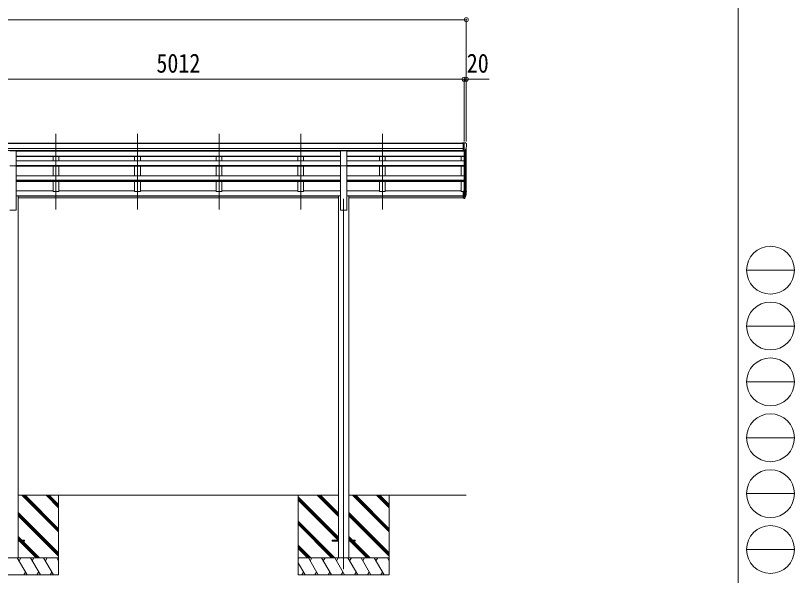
# Model space of a CAD drawing. Units: millimetres at full size. Extents: x -9783 to 9892, y -6828 to 6752.
# Drawn here: x 3060 to 9892, y -3940 to 970 of the extents above; entities that cross this region are included whole.
import ezdxf
from ezdxf.enums import TextEntityAlignment as Align

# ---------------------------------------------------------------- set-up
doc = ezdxf.new("R2010")
doc.units = ezdxf.units.MM
doc.header["$LTSCALE"] = 35
doc.header["$PDMODE"] = 32
doc.header["$PDSIZE"] = 35
for name, color, linetype, lineweight in [('0-0_0', 7, 'Continuous', 9), ('0-1_本体', 4, 'Continuous', 9), ('0-2_部品', 7, 'Continuous', 9), ('0-8_PARTS2', 2, 'Continuous', 9), ('0-A_寸法', 6, 'Continuous', 9), ('F-0_240', 7, 'Continuous', 9)]:
    doc.layers.add(name, color=color, linetype=linetype, lineweight=lineweight)
doc.styles.add('ＭＳ ゴシック', font='')
doc.styles.get('ＭＳ ゴシック').set_extended_font_data('MS Gothic')

msp = doc.modelspace()

# ---------------------------------------------------------------- linework, layer by layer
at = {"layer": '0-0_0'}
for p, q in [((5892.66, -3236.59), (3083.06, -3236.59)), ((3437.86, -3559.05), (3115.4, -3236.59)), ((3437.86, -3544.9), (3129.54, -3236.59)), ((3437.86, -3530.76), (3143.68, -3236.59)), ((3437.86, -3346.92), (3327.53, -3236.59)), ((3437.86, -3332.77), (3341.67, -3236.59)), ((3437.86, -3318.63), (3355.82, -3236.59)), ((3437.86, -3236.59), (3437.86, -3936.58)), ((5537.86, -3236.59), (5537.86, -3936.58)), ((5892.66, -3606.06), (5537.86, -3251.26)), ((5892.66, -3620.2), (5537.86, -3265.41)), ((5892.66, -3422.22), (5707.03, -3236.59)), ((5892.66, -3408.07), (5721.17, -3236.59)), ((5892.66, -3393.93), (5735.32, -3236.59)), ((7013.86, -3236.59), (5983.06, -3236.59)), ((6337.86, -3559.05), (6015.4, -3236.59)), ((6337.86, -3544.9), (6029.54, -3236.59)), ((6337.86, -3530.76), (6043.68, -3236.59)), ((6337.86, -3346.92), (6227.53, -3236.59)), ((6337.86, -3332.77), (6241.67, -3236.59)), ((6337.86, -3318.63), (6255.82, -3236.59)), ((6337.86, -3236.59), (6337.86, -3936.58)), ((5890.4, -3632.09), (5537.86, -3279.55)), ((3437.86, -3742.89), (3083.06, -3388.1)), ((3437.86, -3757.04), (3083.06, -3402.24)), ((6337.86, -3742.89), (5983.06, -3388.1)), ((6337.86, -3757.04), (5983.06, -3402.24)), ((3437.86, -3771.18), (3083.06, -3416.38)), ((5861.06, -3786.58), (5537.86, -3463.4)), ((5846.91, -3786.58), (5537.86, -3477.54)), ((6337.86, -3771.18), (5983.06, -3416.38)), ((5832.77, -3786.58), (5537.86, -3491.68)), ((3114.92, -3632.09), (3083.06, -3600.23)), ((3100.78, -3632.09), (3083.06, -3614.37)), ((6014.92, -3632.09), (5983.06, -3600.23)), ((6000.78, -3632.09), (5983.06, -3614.37)), ((3086.64, -3632.09), (3083.06, -3628.51)), ((3241.14, -3786.58), (3095.64, -3641.09)), ((3255.28, -3786.58), (3109.78, -3641.09)), ((3269.42, -3786.58), (3123.92, -3641.09)), ((5648.92, -3786.58), (5537.86, -3675.53)), ((5986.64, -3632.09), (5983.06, -3628.51)), ((6141.14, -3786.58), (5995.64, -3641.09)), ((6155.28, -3786.58), (6009.78, -3641.09)), ((6169.42, -3786.58), (6023.92, -3641.09)), ((5634.78, -3786.58), (5537.86, -3689.67)), ((5620.64, -3786.58), (5537.86, -3703.81)), ((2637.86, -3786.58), (3437.86, -3786.58)), ((3162.18, -3936.58), (3075.57, -3786.58)), ((3090.58, -3812.57), (3105.58, -3786.58)), ((3277.65, -3936.58), (3191.04, -3786.58)), ((3206.05, -3812.57), (3221.05, -3786.58)), ((3393.12, -3936.58), (3306.51, -3786.58)), ((3321.51, -3812.57), (3336.52, -3786.58)), ((3437.86, -3814.09), (3421.98, -3786.58)), ((5537.86, -3786.58), (6337.86, -3786.58)), ((5543.69, -3786.58), (5537.86, -3796.68)), ((5715.77, -3936.58), (5629.16, -3786.58)), ((5659.16, -3786.58), (5644.16, -3812.57)), ((5831.24, -3936.58), (5744.63, -3786.58)), ((5759.63, -3812.57), (5774.64, -3786.58)), ((5946.71, -3936.58), (5860.1, -3786.58)), ((5875.1, -3812.57), (5890.11, -3786.58)), ((6062.18, -3936.58), (5975.57, -3786.58)), ((5990.58, -3812.57), (6005.58, -3786.58)), ((6177.65, -3936.58), (6091.04, -3786.58)), ((6106.05, -3812.57), (6121.05, -3786.58)), ((6293.12, -3936.58), (6206.51, -3786.58)), ((6221.51, -3812.57), (6236.52, -3786.58)), ((6337.86, -3814.09), (6321.98, -3786.58)), ((5600.3, -3936.58), (5537.86, -3828.45)), ((3437.86, -3936.58), (2637.86, -3936.58)), ((3147.18, -3910.6), (3132.18, -3936.58)), ((3262.65, -3910.61), (3247.65, -3936.58)), ((3378.12, -3910.61), (3363.12, -3936.58)), ((6337.86, -3936.58), (5537.86, -3936.58)), ((5585.3, -3910.61), (5570.3, -3936.58)), ((5700.77, -3910.61), (5685.77, -3936.58)), ((5816.24, -3910.6), (5801.24, -3936.58)), ((5931.71, -3910.6), (5916.71, -3936.58)), ((6047.18, -3910.6), (6032.18, -3936.58)), ((6162.65, -3910.61), (6147.65, -3936.58)), ((6278.12, -3910.61), (6263.12, -3936.58))]:
    msp.add_line(p, q, dxfattribs=at)
at = {"layer": '0-1_本体'}
for p, q in [((6987.36, -196.91), (1988.36, -196.91)), ((6987.36, -148.03), (1998.36, -148.03)), ((6987.36, -153.38), (1998.36, -153.38)), ((7009.58, -203.59), (7009.58, -596.34)), ((7013.86, -573.77), (7013.86, -184.79)), ((6987.36, -214.58), (1988.36, -214.58)), ((5910.36, -216.96), (3065.36, -216.96)), ((5910.36, -219.96), (3065.36, -219.96)), ((3065.36, -262.11), (5910.36, -262.11)), ((3065.36, -263.51), (5910.36, -263.51)), ((3065.36, -267.28), (5910.36, -267.28)), ((3388.86, -216.96), (3388.86, -219.96)), ((3388.86, -267.28), (3388.86, -303.35)), ((3438.86, -216.96), (3438.86, -219.96)), ((3438.86, -267.28), (3438.86, -303.35)), ((4104.86, -216.96), (4104.86, -219.96)), ((4104.86, -267.28), (4104.86, -303.35)), ((4154.86, -216.96), (4154.86, -219.96)), ((4154.86, -267.28), (4154.86, -303.35)), ((4820.86, -217.04), (4820.86, -219.87)), ((4820.86, -267.28), (4820.86, -303.35)), ((4870.86, -217.04), (4870.86, -219.87)), ((4870.86, -267.28), (4870.86, -303.35)), ((5536.86, -217.04), (5536.86, -219.34)), ((5536.86, -267.28), (5536.86, -303.35)), ((5586.86, -217.04), (5586.86, -219.34)), ((5586.86, -267.28), (5586.86, -303.35)), ((6987.36, -216.96), (5965.36, -216.96)), ((6993.86, -219.96), (5965.36, -219.96)), ((5965.36, -262.11), (6993.86, -262.11)), ((5965.36, -263.51), (6993.86, -263.51)), ((5965.36, -267.28), (6993.86, -267.28)), ((6252.86, -217.04), (6252.86, -219.34)), ((6252.86, -267.28), (6252.86, -303.35)), ((6302.86, -217.04), (6302.86, -219.34)), ((6302.86, -267.28), (6302.86, -303.35)), ((6968.86, -219.96), (6968.86, -216.96)), ((6968.86, -303.35), (6968.86, -267.28)), ((6993.86, -219.42), (6993.86, -569.91)), ((6999.86, -218.94), (6999.86, -614.34)), ((3065.36, -303.35), (5910.36, -303.35)), ((5965.36, -303.35), (6993.86, -303.35)), ((3065.36, -344.09), (5910.36, -344.09)), ((3065.36, -345.57), (5910.36, -345.57)), ((3065.36, -736.6), (3065.36, -348.37)), ((3065.36, -352.37), (5910.36, -352.37)), ((3388.86, -352.37), (3388.86, -435.72)), ((3438.86, -352.37), (3438.86, -435.72)), ((4104.86, -352.37), (4104.86, -435.72)), ((4154.86, -352.37), (4154.86, -435.72)), ((4820.86, -352.37), (4820.86, -435.42)), ((4870.86, -352.37), (4870.86, -435.42)), ((5536.86, -352.37), (5536.86, -435.42)), ((5586.86, -352.37), (5586.86, -435.42)), ((5910.36, -736.6), (5910.36, -348.37)), ((5965.36, -344.09), (6993.86, -344.09)), ((5965.36, -345.57), (6993.86, -345.57)), ((5965.36, -736.6), (5965.36, -348.37)), ((5965.36, -352.37), (6993.86, -352.37)), ((6252.86, -352.37), (6252.86, -435.42)), ((6302.86, -352.37), (6302.86, -435.42)), ((6968.86, -435.72), (6968.86, -352.37)), ((5910.36, -435.72), (3065.36, -435.72)), ((3065.36, -474.93), (5910.36, -474.93)), ((3065.36, -476.4), (5910.36, -476.4)), ((6993.86, -435.72), (5965.36, -435.72)), ((5965.36, -474.93), (6993.86, -474.93)), ((5965.36, -476.4), (6993.86, -476.4)), ((3065.36, -486.07), (5910.36, -486.07)), ((3388.86, -485.89), (3388.86, -572.14)), ((3438.86, -485.89), (3438.86, -572.14)), ((4104.86, -485.89), (4104.86, -572.14)), ((4154.86, -485.89), (4154.86, -572.14)), ((4820.86, -485.89), (4820.86, -572.14)), ((4870.86, -485.89), (4870.86, -572.14)), ((5536.86, -485.89), (5536.86, -572.14)), ((5586.86, -485.89), (5586.86, -572.14)), ((5965.36, -486.07), (6993.86, -486.07)), ((6252.86, -485.89), (6252.86, -572.14)), ((6302.86, -485.89), (6302.86, -572.14)), ((6968.86, -572.14), (6968.86, -486.07)), ((3388.86, -567.32), (3065.36, -567.32)), ((3083.06, -610.22), (3065.36, -610.22)), ((3083.06, -610.22), (3083.06, -3786.6)), ((5892.66, -611.62), (3083.06, -611.62)), ((5892.66, -613), (3083.06, -613)), ((3388.86, -572.12), (3438.86, -572.12)), ((4104.86, -567.32), (3438.86, -567.32)), ((4104.86, -572.12), (4154.86, -572.12)), ((4820.86, -567.32), (4154.86, -567.32)), ((4820.86, -572.12), (4870.86, -572.12)), ((5536.86, -567.32), (4870.86, -567.32)), ((5536.86, -572.12), (5586.86, -572.12)), ((5910.36, -567.32), (5586.86, -567.32)), ((5910.36, -610.22), (5892.66, -610.22)), ((5892.66, -610.22), (5892.66, -3786.6)), ((6252.86, -567.32), (5965.36, -567.32)), ((5983.06, -610.22), (5965.36, -610.22)), ((5983.06, -610.22), (5983.06, -3786.58)), ((6987.36, -611.62), (5983.06, -611.62)), ((6987.36, -613), (5983.06, -613)), ((6252.86, -572.12), (6302.86, -572.12)), ((6968.86, -567.32), (6302.86, -567.32)), ((6968.86, -572.12), (6987.36, -572.12)), ((5892.66, -630.18), (3083.06, -630.18)), ((6987.36, -630.18), (5983.06, -630.18)), ((3065.36, -736.6), (3010.36, -736.6)), ((5965.36, -736.6), (5910.36, -736.6))]:
    msp.add_line(p, q, dxfattribs=at)
at = {"layer": '0-2_部品'}
for p, q in [((6987.36, -146.43), (6977.36, -146.52)), ((6977.36, -148.03), (6977.36, -146.52)), ((6987.36, -218.42), (6987.36, -146.43)), ((7005.86, -146.43), (6987.36, -146.43)), ((6993.86, -219.42), (6993.86, -146.43)), ((7001.49, -217.6), (7010.76, -201.54)), ((7005.86, -146.43), (7008.2, -146.57)), ((7008.95, -147), (7013.02, -152.81)), ((7015.86, -155.8), (7015.86, -156.43)), ((3010.36, -216.3), (3065.36, -216.3)), ((3065.36, -348.37), (3065.36, -216.3)), ((5910.36, -216.3), (5965.36, -216.3)), ((5910.36, -348.37), (5910.36, -216.3)), ((5965.36, -348.37), (5965.36, -216.3)), ((6987.36, -218.42), (6993.86, -218.42)), ((6993.86, -219.42), (6999.07, -219.1)), ((3010.36, -348.37), (3065.36, -348.37)), ((5910.36, -348.37), (5965.36, -348.37)), ((6987.36, -571.31), (6987.36, -632.37)), ((6987.36, -571.31), (6993.86, -571.31)), ((6987.36, -609.62), (6993.86, -609.62)), ((6993.86, -571.31), (6993.86, -633.19)), ((7000.3, -615.27), (7010.05, -596.85)), ((7011.47, -597.35), (7001.31, -616.52)), ((7008.89, -614.2), (7001.31, -631.69)), ((6987.36, -615.02), (6993.86, -615.02)), ((6987.36, -632.37), (6993.86, -632.37)), ((6993.86, -616.02), (6999, -616.02)), ((6993.86, -618.02), (6998.71, -618.02)), ((6993.86, -633.19), (6998.71, -633.19))]:
    msp.add_line(p, q, dxfattribs=at)
at = {"layer": '0-2_部品', "color": 4}
for p, q in [((3137.86, -3632.1), (3083.06, -3632.1)), ((3137.86, -3641.1), (3083.06, -3641.1)), ((3137.86, -3632.1), (3137.86, -3641.1)), ((5837.86, -3632.1), (5837.86, -3641.1)), ((5892.66, -3632.1), (5837.86, -3632.1)), ((5892.66, -3641.1), (5837.86, -3641.1)), ((6037.86, -3632.1), (5983.06, -3632.1)), ((6037.86, -3641.1), (5983.06, -3641.1)), ((6037.86, -3632.1), (6037.86, -3641.1))]:
    msp.add_line(p, q, dxfattribs=at)
at = {"layer": '0-2_部品'}
for centre, radius, start, end in [((7008.14, -147.57), 1, 35, 86.5), ((6813.86, -156.43), 202, 347.09739, 0), ((7012.86, -155.8), 3, 0, 87), ((6998.89, -216.1), 3, 273.5, 330), ((6880.65, -578.13), 133.22, 344.28698, 356.72013), ((6925.92, -570.9), 88.05, 342.78929, 2.77608), ((6925.2, -575.18), 89.07, 345.58812, 5.50424), ((6998.71, -615.02), 3, 270, 330), ((6998.71, -630.19), 3, 270, 330), ((6999, -614.52), 1.5, 270, 330)]:
    msp.add_arc(centre, radius, start, end, dxfattribs=at)
at = {"layer": '0-8_PARTS2'}
for p, q in [((3413.86, -730.38), (3413.86, -67.85)), ((4129.86, -730.38), (4129.86, -67.85)), ((4845.86, -730.38), (4845.86, -67.85)), ((5561.86, -730.38), (5561.86, -67.85)), ((6277.86, -730.38), (6277.86, -67.85)), ((5937.86, -636.59), (5937.86, -3886.58))]:
    msp.add_line(p, q, dxfattribs=at)
at = {"layer": '0-A_寸法'}
for p, q in [((-3050.14, 933.71), (7013.86, 933.71)), ((1981.86, 411.77), (6993.86, 411.77)), ((6993.86, 411.77), (6993.86, -133.85)), ((6993.86, 411.77), (7013.86, 411.77)), ((7013.86, 411.77), (7013.86, -133.85))]:
    msp.add_line(p, q, dxfattribs=at)
msp.add_lwpolyline([(7013.86, 933.71), (7013.86, 411.77), (7213.86, 411.77)], dxfattribs=at)
for p in [(7013.86, 933.71), (6993.86, 411.77), (7013.86, 411.77)]:
    msp.add_point(p, dxfattribs=at)
at = {"layer": 'F-0_240', "color": 5}
msp.add_line((9396.97, 6751.9), (9396.97, -6828.1), dxfattribs=at)
at = {"layer": 'F-0_240', "color": 4}
for p, q in [((9471.77, -1263.1), (9891.77, -1263.1)), ((9471.77, -1753.1), (9891.77, -1753.1)), ((9471.77, -2243.1), (9891.77, -2243.1)), ((9471.77, -2733.1), (9891.77, -2733.1)), ((9471.77, -3223.1), (9891.77, -3223.1)), ((9471.77, -3713.1), (9891.77, -3713.1))]:
    msp.add_line(p, q, dxfattribs=at)
for centre in [(9681.77, -1263.1), (9681.77, -1753.1), (9681.77, -2243.1), (9681.77, -2733.1), (9681.77, -3223.1), (9681.77, -3713.1)]:
    msp.add_circle(centre, 210, dxfattribs=at)

# ---------------------------------------------------------------- texts
at = {"layer": '0-A_寸法', "color": 7, "style": 'ＭＳ ゴシック', "width": 0.85}
for s, p in [('5012', (4295.36, 418.77)), ('20', (7017.61, 418.77))]:
    msp.add_text(s, height=166.8, dxfattribs=at).set_placement(p, align=Align.BOTTOM_LEFT)

doc.saveas('drawing.dxf')
